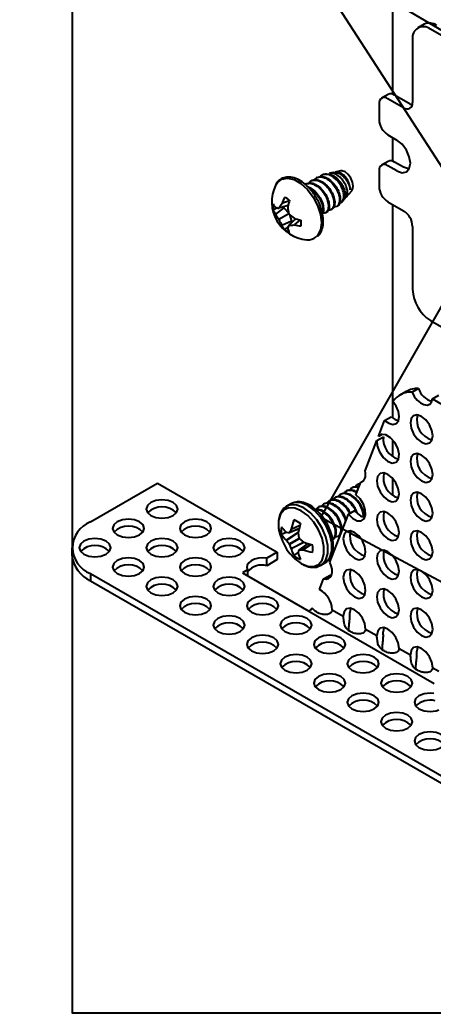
# Model space of a CAD drawing. Extents: x -0.21 to 7.62, y -6.14 to 0.
# Drawn here: x -0.209 to 1.426, y -6.138 to -2.205 of the extents above; entities that cross this region are included whole.
import ezdxf
from ezdxf import colors
from ezdxf.entities.mleader import LeaderData, LeaderLine
from ezdxf.math import Vec2, Vec3

# ---------------------------------------------------------------- set-up
doc = ezdxf.new("R2010")
doc.units = 0
doc.header["$LTSCALE"] = 0.5
doc.header["$MEASUREMENT"] = 0
for name, color, linetype in [('Brackets', 181, 'CONTINUOUS'), ('End Cap', 92, 'CONTINUOUS'), ('FAB DWG', 221, 'CONTINUOUS'), ('Hardware', 242, 'CONTINUOUS')]:
    doc.layers.add(name, color=color, linetype=linetype)
doc.layers.add('Text-Unprinted', color=131, linetype='CONTINUOUS', plot=False)
doc.styles.add('LSAD_Standard', font='arial.ttf')

msp = doc.modelspace()

# ---------------------------------------------------------------- linework, layer by layer
at = {"layer": 'Brackets', "transparency": 16777216}
for p, q in [((1.3194, -3.6767), (1.294, -3.6914)), ((1.3679, -3.6651), (1.3425, -3.6797)), ((1.4234, -3.7063), (1.4488, -3.6917)), ((1.4234, -3.7063), (1.4686, -3.7324)), ((1.2095, -3.8549), (1.2339, -3.7914)), ((1.2339, -3.7914), (1.2593, -3.7767)), ((1.224, -3.8465), (1.2095, -3.8549)), ((1.1571, -3.9908), (1.2034, -3.8707)), ((1.2034, -3.8707), (1.2288, -3.856)), ((0.0704, -4.1935), (0.3356, -4.0404)), ((0.3356, -4.0404), (0.8085, -4.3134)), ((1.1205, -4.0859), (1.1395, -4.0364)), ((1.1395, -4.0364), (1.151, -4.0298)), ((1.0176, -4.353), (1.0909, -4.1625)), ((1.0909, -4.1625), (1.1163, -4.1479)), ((-0.0028, -4.2955), (-0.0028, -4.3248)), ((0.8085, -4.3134), (0.7683, -4.3374)), ((0.8085, -4.3134), (0.8085, -4.3427)), ((0.7683, -4.3667), (0.7683, -4.3374)), ((0.8085, -4.3427), (0.7683, -4.3667)), ((0.0704, -4.3976), (2.9607, -6.0661)), ((0.0704, -4.3976), (0.0704, -4.4269)), ((0.6916, -4.3832), (0.6717, -4.3952)), ((0.6717, -4.3952), (0.9344, -4.5468)), ((0.6916, -4.3832), (0.6916, -4.4067)), ((0.9924, -4.4183), (1.0178, -4.4036)), ((1.0178, -4.4036), (1.0232, -4.4048)), ((0.0704, -4.4269), (2.9607, -6.0954)), ((0.9757, -4.4616), (0.9924, -4.4183)), ((0.9344, -4.5468), (1.4297, -4.8328)), ((1.0261, -4.541), (1.0703, -4.5665)), ((1.0987, -4.5355), (1.0957, -4.5519)), ((1.1587, -4.6175), (1.2029, -4.6431)), ((1.2313, -4.6121), (1.2283, -4.6284)), ((1.2913, -4.6941), (1.3355, -4.7196)), ((1.3638, -4.6886), (1.3609, -4.7049)), ((1.4239, -4.7706), (1.4479, -4.7845))]:
    msp.add_line(p, q, dxfattribs=at)
at = {"layer": 'Brackets', "transparency": 16777216, "flags": 128}
for points in [[(1.3425, -3.6797), (1.3513, -3.6964), (1.3627, -3.711), (1.3757, -3.7222), (1.389, -3.7289), (1.4015, -3.7307), (1.412, -3.7272), (1.4195, -3.7188), (1.4234, -3.7063)], [(1.2339, -3.7914), (1.2502, -3.8029), (1.266, -3.8073), (1.2793, -3.8038), (1.2881, -3.793), (1.2913, -3.7763), (1.2885, -3.7561), (1.2799, -3.735), (1.2669, -3.7161)], [(1.3797, -3.7758), (1.3628, -3.7699), (1.3485, -3.7727), (1.3389, -3.7837), (1.3355, -3.8013), (1.3389, -3.8227), (1.3485, -3.8448), (1.3628, -3.8642), (1.3797, -3.8778), (1.3966, -3.8837), (1.411, -3.8809), (1.4205, -3.8699), (1.4239, -3.8523), (1.4205, -3.8308), (1.411, -3.8087), (1.3966, -3.7894), (1.3797, -3.7758)], [(1.2593, -3.7767), (1.2756, -3.7883), (1.2884, -3.7924)], [(1.2034, -3.8707), (1.2046, -3.8926), (1.2131, -3.9163), (1.2276, -3.9379), (1.2454, -3.9534), (1.2636, -3.9602), (1.2789, -3.9572), (1.2886, -3.9448), (1.2912, -3.9252), (1.2861, -3.9018), (1.2742, -3.8787), (1.2576, -3.8599), (1.2392, -3.8486), (1.2222, -3.8468), (1.2095, -3.8549)], [(1.3797, -3.9289), (1.3628, -3.923), (1.3485, -3.9258), (1.3389, -3.9368), (1.3355, -3.9544), (1.3389, -3.9758), (1.3485, -3.9979), (1.3628, -4.0173), (1.3797, -4.0309), (1.3966, -4.0368), (1.411, -4.034), (1.4205, -4.023), (1.4239, -4.0054), (1.4205, -3.9839), (1.411, -3.9618), (1.3966, -3.9425), (1.3797, -3.9289)], [(1.1395, -4.0364), (1.1449, -4.0345), (1.1495, -4.0313), (1.1532, -4.0269), (1.1561, -4.0213), (1.1579, -4.0148), (1.1587, -4.0074), (1.1584, -3.9993), (1.1571, -3.9908)], [(1.2471, -4.0054), (1.2302, -3.9995), (1.2159, -4.0023), (1.2063, -4.0133), (1.2029, -4.0309), (1.2063, -4.0524), (1.2159, -4.0745), (1.2302, -4.0938), (1.2471, -4.1075), (1.264, -4.1134), (1.2784, -4.1106), (1.2879, -4.0996), (1.2913, -4.082), (1.2879, -4.0605), (1.2784, -4.0384), (1.264, -4.0191), (1.2471, -4.0054)], [(1.0909, -4.1625), (1.1072, -4.1791), (1.1246, -4.1885), (1.1405, -4.1893), (1.1523, -4.1814), (1.1582, -4.1659), (1.1574, -4.1453), (1.1499, -4.1229), (1.1369, -4.1019), (1.1205, -4.0859)], [(1.3797, -4.082), (1.3628, -4.0761), (1.3485, -4.0789), (1.3389, -4.0899), (1.3355, -4.1075), (1.3389, -4.1289), (1.3485, -4.151), (1.3628, -4.1704), (1.3797, -4.184), (1.3966, -4.1899), (1.411, -4.1871), (1.4205, -4.1761), (1.4239, -4.1585), (1.4205, -4.137), (1.411, -4.1149), (1.3966, -4.0956), (1.3797, -4.082)], [(0.3975, -4.1169), (0.3772, -4.1091), (0.3533, -4.1064), (0.3293, -4.1091), (0.3091, -4.1169), (0.2955, -4.1286), (0.2908, -4.1424), (0.2955, -4.1563), (0.3091, -4.168), (0.3293, -4.1758), (0.3533, -4.1785), (0.3772, -4.1758), (0.3975, -4.168), (0.411, -4.1563), (0.4158, -4.1424), (0.411, -4.1286), (0.3975, -4.1169)], [(1.2471, -4.1585), (1.2302, -4.1526), (1.2159, -4.1554), (1.2063, -4.1665), (1.2029, -4.184), (1.2063, -4.2055), (1.2159, -4.2276), (1.2302, -4.2469), (1.2471, -4.2606), (1.264, -4.2665), (1.2784, -4.2637), (1.2879, -4.2527), (1.2913, -4.2351), (1.2879, -4.2136), (1.2784, -4.1915), (1.264, -4.1722), (1.2471, -4.1585)], [(0.2649, -4.1935), (0.2446, -4.1856), (0.2207, -4.1829), (0.1968, -4.1856), (0.1765, -4.1935), (0.1629, -4.2052), (0.1582, -4.219), (0.1629, -4.2328), (0.1765, -4.2445), (0.1968, -4.2523), (0.2207, -4.2551), (0.2446, -4.2523), (0.2649, -4.2445), (0.2784, -4.2328), (0.2832, -4.219), (0.2784, -4.2052), (0.2649, -4.1935)], [(0.53, -4.1935), (0.5098, -4.1856), (0.4858, -4.1829), (0.4619, -4.1856), (0.4417, -4.1935), (0.4281, -4.2052), (0.4233, -4.219), (0.4281, -4.2328), (0.4417, -4.2445), (0.4619, -4.2523), (0.4858, -4.2551), (0.5098, -4.2523), (0.53, -4.2445), (0.5436, -4.2328), (0.5483, -4.219), (0.5436, -4.2052), (0.53, -4.1935)], [(1.1145, -4.2351), (1.0976, -4.2292), (1.0833, -4.232), (1.0737, -4.243), (1.0703, -4.2606), (1.0737, -4.2821), (1.0833, -4.3042), (1.0976, -4.3235), (1.1145, -4.3371), (1.1314, -4.343), (1.1458, -4.3402), (1.1554, -4.3292), (1.1587, -4.3116), (1.1554, -4.2902), (1.1458, -4.2681), (1.1314, -4.2487), (1.1145, -4.2351)], [(1.3797, -4.2351), (1.3628, -4.2292), (1.3485, -4.232), (1.3389, -4.243), (1.3355, -4.2606), (1.3389, -4.282), (1.3485, -4.3041), (1.3628, -4.3235), (1.3797, -4.3371), (1.3966, -4.343), (1.411, -4.3402), (1.4205, -4.3292), (1.4239, -4.3116), (1.4205, -4.2901), (1.411, -4.268), (1.3966, -4.2487), (1.3797, -4.2351)], [(0.1323, -4.27), (0.112, -4.2622), (0.0881, -4.2594), (0.0642, -4.2622), (0.0439, -4.27), (0.0304, -4.2817), (0.0256, -4.2955), (0.0304, -4.3093), (0.0439, -4.321), (0.0642, -4.3289), (0.0881, -4.3316), (0.112, -4.3289), (0.1323, -4.321), (0.1458, -4.3093), (0.1506, -4.2955), (0.1458, -4.2817), (0.1323, -4.27)], [(0.3975, -4.27), (0.3772, -4.2622), (0.3533, -4.2594), (0.3293, -4.2622), (0.3091, -4.27), (0.2955, -4.2817), (0.2908, -4.2955), (0.2955, -4.3093), (0.3091, -4.321), (0.3293, -4.3289), (0.3533, -4.3316), (0.3772, -4.3289), (0.3975, -4.321), (0.411, -4.3093), (0.4158, -4.2955), (0.411, -4.2817), (0.3975, -4.27)], [(0.6626, -4.27), (0.6423, -4.2622), (0.6184, -4.2594), (0.5945, -4.2622), (0.5742, -4.27), (0.5607, -4.2817), (0.5559, -4.2955), (0.5607, -4.3093), (0.5742, -4.321), (0.5945, -4.3289), (0.6184, -4.3316), (0.6423, -4.3289), (0.6626, -4.321), (0.6762, -4.3093), (0.6809, -4.2955), (0.6762, -4.2817), (0.6626, -4.27)], [(1.2471, -4.3116), (1.2302, -4.3057), (1.2159, -4.3085), (1.2063, -4.3196), (1.2029, -4.3371), (1.2063, -4.3586), (1.2159, -4.3807), (1.2302, -4.4), (1.2471, -4.4137), (1.264, -4.4196), (1.2784, -4.4168), (1.2879, -4.4058), (1.2913, -4.3882), (1.2879, -4.3667), (1.2784, -4.3446), (1.264, -4.3253), (1.2471, -4.3116)], [(0.2649, -4.3465), (0.2446, -4.3387), (0.2207, -4.336), (0.1968, -4.3387), (0.1765, -4.3465), (0.1629, -4.3583), (0.1582, -4.3721), (0.1629, -4.3859), (0.1765, -4.3976), (0.1968, -4.4054), (0.2207, -4.4081), (0.2446, -4.4054), (0.2649, -4.3976), (0.2784, -4.3859), (0.2832, -4.3721), (0.2784, -4.3583), (0.2649, -4.3465)], [(0.53, -4.3465), (0.5098, -4.3387), (0.4858, -4.336), (0.4619, -4.3387), (0.4417, -4.3465), (0.4281, -4.3583), (0.4233, -4.3721), (0.4281, -4.3859), (0.4417, -4.3976), (0.4619, -4.4054), (0.4858, -4.4081), (0.5098, -4.4054), (0.53, -4.3976), (0.5436, -4.3859), (0.5483, -4.3721), (0.5436, -4.3583), (0.53, -4.3465)], [(0.7683, -4.3374), (0.7516, -4.336), (0.7349, -4.3372), (0.7193, -4.341), (0.7061, -4.347), (0.6961, -4.3549), (0.6901, -4.364), (0.6886, -4.3737), (0.6916, -4.3832)], [(0.9924, -4.4183), (1.0025, -4.4197), (1.0114, -4.4177), (1.0186, -4.4124), (1.0235, -4.4041), (1.0259, -4.3933), (1.0257, -4.3807), (1.0229, -4.367), (1.0176, -4.353)], [(1.1145, -4.3882), (1.0976, -4.3823), (1.0833, -4.3851), (1.0737, -4.3961), (1.0703, -4.4137), (1.0737, -4.4352), (1.0833, -4.4573), (1.0976, -4.4766), (1.1145, -4.4902), (1.1314, -4.4961), (1.1458, -4.4933), (1.1554, -4.4823), (1.1587, -4.4647), (1.1554, -4.4433), (1.1458, -4.4212), (1.1314, -4.4018), (1.1145, -4.3882)], [(1.3797, -4.3882), (1.3628, -4.3823), (1.3485, -4.3851), (1.3389, -4.3961), (1.3355, -4.4137), (1.3389, -4.4352), (1.3485, -4.4572), (1.3628, -4.4766), (1.3797, -4.4902), (1.3966, -4.4961), (1.411, -4.4933), (1.4205, -4.4823), (1.4239, -4.4647), (1.4205, -4.4432), (1.411, -4.4211), (1.3966, -4.4018), (1.3797, -4.3882)], [(0.3975, -4.4231), (0.3772, -4.4153), (0.3533, -4.4125), (0.3293, -4.4153), (0.3091, -4.4231), (0.2955, -4.4348), (0.2908, -4.4486), (0.2955, -4.4624), (0.3091, -4.4741), (0.3293, -4.4819), (0.3533, -4.4847), (0.3772, -4.4819), (0.3975, -4.4741), (0.411, -4.4624), (0.4158, -4.4486), (0.411, -4.4348), (0.3975, -4.4231)], [(0.6626, -4.4231), (0.6423, -4.4153), (0.6184, -4.4125), (0.5945, -4.4153), (0.5742, -4.4231), (0.5607, -4.4348), (0.5559, -4.4486), (0.5607, -4.4624), (0.5742, -4.4741), (0.5945, -4.4819), (0.6184, -4.4847), (0.6423, -4.4819), (0.6626, -4.4741), (0.6762, -4.4624), (0.6809, -4.4486), (0.6762, -4.4348), (0.6626, -4.4231)], [(1.2471, -4.4647), (1.2302, -4.4588), (1.2159, -4.4616), (1.2063, -4.4727), (1.2029, -4.4902), (1.2063, -4.5117), (1.2159, -4.5338), (1.2302, -4.5531), (1.2471, -4.5668), (1.264, -4.5727), (1.2784, -4.5699), (1.2879, -4.5589), (1.2913, -4.5413), (1.2879, -4.5198), (1.2784, -4.4977), (1.264, -4.4784), (1.2471, -4.4647)], [(0.53, -4.4996), (0.5098, -4.4918), (0.4858, -4.4891), (0.4619, -4.4918), (0.4417, -4.4996), (0.4281, -4.5113), (0.4233, -4.5251), (0.4281, -4.5389), (0.4417, -4.5506), (0.4619, -4.5585), (0.4858, -4.5612), (0.5098, -4.5585), (0.53, -4.5506), (0.5436, -4.5389), (0.5483, -4.5251), (0.5436, -4.5113), (0.53, -4.4996)], [(0.7952, -4.4996), (0.7749, -4.4918), (0.751, -4.4891), (0.7271, -4.4918), (0.7068, -4.4996), (0.6933, -4.5113), (0.6885, -4.5251), (0.6933, -4.5389), (0.7068, -4.5506), (0.7271, -4.5585), (0.751, -4.5612), (0.7749, -4.5585), (0.7952, -4.5506), (0.8088, -4.5389), (0.8135, -4.5251), (0.8088, -4.5113), (0.7952, -4.4996)], [(1.1587, -4.6175), (1.1553, -4.5961), (1.1457, -4.5741), (1.1314, -4.5549), (1.1145, -4.5413), (1.0977, -4.5354), (1.0834, -4.5381), (1.0738, -4.5491), (1.0703, -4.5665)], [(1.3797, -4.5413), (1.3628, -4.5354), (1.3485, -4.5382), (1.3389, -4.5492), (1.3355, -4.5668), (1.3389, -4.5883), (1.3485, -4.6103), (1.3628, -4.6297), (1.3797, -4.6433), (1.3966, -4.6492), (1.411, -4.6464), (1.4205, -4.6354), (1.4239, -4.6178), (1.4205, -4.5963), (1.411, -4.5742), (1.3966, -4.5549), (1.3797, -4.5413)], [(0.6626, -4.5762), (0.6423, -4.5683), (0.6184, -4.5656), (0.5945, -4.5683), (0.5742, -4.5762), (0.5607, -4.5879), (0.5559, -4.6017), (0.5607, -4.6155), (0.5742, -4.6272), (0.5945, -4.635), (0.6184, -4.6378), (0.6423, -4.635), (0.6626, -4.6272), (0.6762, -4.6155), (0.6809, -4.6017), (0.6762, -4.5879), (0.6626, -4.5762)], [(0.9278, -4.5762), (0.9075, -4.5683), (0.8836, -4.5656), (0.8597, -4.5683), (0.8394, -4.5762), (0.8259, -4.5879), (0.8211, -4.6017), (0.8259, -4.6155), (0.8394, -4.6272), (0.8597, -4.635), (0.8836, -4.6378), (0.9075, -4.635), (0.9278, -4.6272), (0.9413, -4.6155), (0.9461, -4.6017), (0.9413, -4.5879), (0.9278, -4.5762)], [(1.2913, -4.6941), (1.2879, -4.6727), (1.2783, -4.6507), (1.264, -4.6314), (1.2471, -4.6178), (1.2303, -4.6119), (1.216, -4.6147), (1.2064, -4.6256), (1.2029, -4.6431)], [(0.7952, -4.6527), (0.7749, -4.6449), (0.751, -4.6421), (0.7271, -4.6449), (0.7068, -4.6527), (0.6933, -4.6644), (0.6885, -4.6782), (0.6933, -4.692), (0.7068, -4.7037), (0.7271, -4.7115), (0.751, -4.7143), (0.7749, -4.7115), (0.7952, -4.7037), (0.8088, -4.692), (0.8135, -4.6782), (0.8088, -4.6644), (0.7952, -4.6527)], [(1.0604, -4.6527), (1.0401, -4.6449), (1.0162, -4.6421), (0.9923, -4.6449), (0.972, -4.6527), (0.9584, -4.6644), (0.9537, -4.6782), (0.9584, -4.692), (0.972, -4.7037), (0.9923, -4.7115), (1.0162, -4.7143), (1.0401, -4.7115), (1.0604, -4.7037), (1.0739, -4.692), (1.0787, -4.6782), (1.0739, -4.6644), (1.0604, -4.6527)], [(0.9278, -4.7292), (0.9075, -4.7214), (0.8836, -4.7187), (0.8597, -4.7214), (0.8394, -4.7292), (0.8259, -4.7409), (0.8211, -4.7548), (0.8259, -4.7686), (0.8394, -4.7803), (0.8597, -4.7881), (0.8836, -4.7908), (0.9075, -4.7881), (0.9278, -4.7803), (0.9413, -4.7686), (0.9461, -4.7548), (0.9413, -4.7409), (0.9278, -4.7292)], [(1.193, -4.7292), (1.1727, -4.7214), (1.1488, -4.7187), (1.1248, -4.7214), (1.1046, -4.7292), (1.091, -4.7409), (1.0863, -4.7548), (1.091, -4.7686), (1.1046, -4.7803), (1.1248, -4.7881), (1.1488, -4.7908), (1.1727, -4.7881), (1.193, -4.7803), (1.2065, -4.7686), (1.2113, -4.7548), (1.2065, -4.7409), (1.193, -4.7292)], [(1.4239, -4.7706), (1.4205, -4.7492), (1.4109, -4.7272), (1.3966, -4.7079), (1.3797, -4.6944), (1.3628, -4.6885), (1.3485, -4.6912), (1.3389, -4.7021), (1.3355, -4.7196)], [(1.0604, -4.8058), (1.0401, -4.798), (1.0162, -4.7952), (0.9923, -4.798), (0.972, -4.8058), (0.9584, -4.8175), (0.9537, -4.8313), (0.9584, -4.8451), (0.972, -4.8568), (0.9923, -4.8646), (1.0162, -4.8674), (1.0401, -4.8646), (1.0604, -4.8568), (1.0739, -4.8451), (1.0787, -4.8313), (1.0739, -4.8175), (1.0604, -4.8058)], [(1.3255, -4.8058), (1.3053, -4.798), (1.2813, -4.7952), (1.2574, -4.798), (1.2371, -4.8058), (1.2236, -4.8175), (1.2188, -4.8313), (1.2236, -4.8451), (1.2371, -4.8568), (1.2574, -4.8646), (1.2813, -4.8674), (1.3053, -4.8646), (1.3255, -4.8568), (1.3391, -4.8451), (1.3438, -4.8313), (1.3391, -4.8175), (1.3255, -4.8058)], [(1.193, -4.8823), (1.1727, -4.8745), (1.1488, -4.8717), (1.1248, -4.8745), (1.1046, -4.8823), (1.091, -4.894), (1.0863, -4.9078), (1.091, -4.9216), (1.1046, -4.9333), (1.1248, -4.9412), (1.1488, -4.9439), (1.1727, -4.9412), (1.193, -4.9333), (1.2065, -4.9216), (1.2113, -4.9078), (1.2065, -4.894), (1.193, -4.8823)], [(1.4279, -4.8733), (1.4139, -4.8717), (1.39, -4.8745), (1.3697, -4.8823), (1.3562, -4.894), (1.3514, -4.9078), (1.3562, -4.9216), (1.3697, -4.9333), (1.39, -4.9412), (1.4139, -4.9439), (1.4378, -4.9412), (1.4485, -4.937)], [(1.3255, -4.9589), (1.3053, -4.951), (1.2813, -4.9483), (1.2574, -4.951), (1.2371, -4.9589), (1.2236, -4.9706), (1.2188, -4.9844), (1.2236, -4.9982), (1.2371, -5.0099), (1.2574, -5.0177), (1.2813, -5.0204), (1.3053, -5.0177), (1.3255, -5.0099), (1.3391, -4.9982), (1.3438, -4.9844), (1.3391, -4.9706), (1.3255, -4.9589)], [(1.4581, -5.0354), (1.4378, -5.0276), (1.4139, -5.0248), (1.39, -5.0276), (1.3697, -5.0354), (1.3562, -5.0471), (1.3514, -5.0609), (1.3562, -5.0747), (1.3697, -5.0864), (1.39, -5.0942), (1.4139, -5.097), (1.4378, -5.0942), (1.4581, -5.0864), (1.4717, -5.0747), (1.4764, -5.0609), (1.4717, -5.0471), (1.4581, -5.0354)]]:
    msp.add_lwpolyline(points, dxfattribs=at)
at = {"layer": 'Brackets', "transparency": 16777216}
for centre, radius, start, end in [((1.3382, -3.7675), 0.0879, 87.1976, 144.1777), ((1.3643, -3.7568), 0.0918, 87.7947, 119.3116), ((1.4408, -3.6419), 0.0765, 197.5856, 254.9744), ((1.4429, -3.7903), 0.0816, 165.6081, 254.3865), ((1.3135, -3.8642), 0.0851, 174.4736, 252.8389), ((1.4429, -3.9434), 0.0816, 165.6081, 254.3865), ((1.3103, -4.02), 0.0816, 165.6081, 254.3865), ((1.4429, -4.0965), 0.0816, 165.6081, 254.3865), ((0.3533, -4.2155), 0.0817, 45.6215, 134.3785), ((1.1686, -4.1145), 0.062, 212.5999, 258.115), ((1.3103, -4.1731), 0.0816, 165.6081, 254.3865), ((0.1092, -4.2955), 0.1092, 110.7834, 249.2166), ((0.2207, -4.292), 0.0817, 45.6215, 134.3785), ((0.4858, -4.292), 0.0817, 45.6215, 134.3785), ((1.1778, -4.2496), 0.0816, 165.6081, 254.3865), ((1.4429, -4.2496), 0.0816, 165.6081, 254.3865), ((0.0881, -4.3685), 0.0817, 45.6215, 134.3785), ((0.3533, -4.3685), 0.0817, 45.6215, 134.3785), ((0.6184, -4.3685), 0.0817, 45.6215, 134.3785), ((0.1223, -4.3124), 0.1257, 185.6948, 245.6253), ((1.3103, -4.3262), 0.0816, 165.6081, 254.3865), ((0.2207, -4.4451), 0.0817, 45.6215, 134.3785), ((0.4858, -4.4451), 0.0817, 45.6215, 134.3785), ((0.7486, -4.4394), 0.0753, 74.8478, 139.1955), ((1.1778, -4.4027), 0.0816, 165.6081, 254.3865), ((1.4429, -4.4027), 0.0816, 165.6081, 254.3865), ((0.3533, -4.5216), 0.0817, 45.6215, 134.3785), ((0.6184, -4.5216), 0.0817, 45.6215, 134.3785), ((0.9327, -4.5447), 0.0935, 2.2574, 62.6347), ((1.3103, -4.4793), 0.0816, 165.6081, 254.3865), ((0.4858, -4.5982), 0.0817, 45.6215, 134.3785), ((0.751, -4.5982), 0.0817, 45.6215, 134.3785), ((0.9097, -4.5061), 0.0477, 301.2288, 323.3791), ((1.4429, -4.5558), 0.0816, 165.6081, 254.3865), ((0.6184, -4.6747), 0.0817, 45.6215, 134.3785), ((0.8836, -4.6747), 0.0817, 45.6215, 134.3785), ((0.751, -4.7512), 0.0817, 45.6215, 134.3785), ((1.0162, -4.7512), 0.0817, 45.6215, 134.3785), ((0.8836, -4.8278), 0.0817, 45.6215, 134.3785), ((1.1488, -4.8278), 0.0817, 45.6215, 134.3785), ((1.0162, -4.9043), 0.0817, 45.6215, 134.3785), ((1.2813, -4.9043), 0.0817, 45.6215, 134.3785), ((1.1488, -4.9808), 0.0817, 45.6215, 134.3785), ((1.4139, -4.9808), 0.0817, 76.395, 134.3785), ((1.2813, -5.0574), 0.0817, 45.6215, 134.3785), ((1.4139, -5.1339), 0.0817, 45.6215, 134.3785)]:
    msp.add_arc(centre, radius, start, end, dxfattribs=at)
for points, knots in [([(1.0261, -4.541), (1.0259, -4.5428), (1.0255, -4.5463), (1.0229, -4.5511), (1.019, -4.5551), (1.0121, -4.5591), (1.0006, -4.5612), (0.9829, -4.5592), (0.9629, -4.5512), (0.9529, -4.5401), (0.9479, -4.5345)], [0, 0, 0, 0, 0.0580703, 0.113787, 0.1691805, 0.2263164, 0.3526302, 0.5046464, 0.7520764, 1, 1, 1, 1]), ([(1.0928, -4.6231), (1.0926, -4.6208), (1.092, -4.6145), (1.0932, -4.6025), (1.095, -4.5869), (1.0967, -4.5692), (1.096, -4.5579), (1.0957, -4.5519)], [0, 0, 0, 0, 0.1066226, 0.2907357, 0.4985067, 0.7340068, 1, 1, 1, 1]), ([(1.1587, -4.6175), (1.1582, -4.6202), (1.1573, -4.6254), (1.1512, -4.6319), (1.1428, -4.6359), (1.1305, -4.6376), (1.1149, -4.6355), (1.0982, -4.6281), (1.0842, -4.618), (1.0766, -4.6062), (1.0738, -4.5951), (1.0726, -4.586), (1.0718, -4.576), (1.0709, -4.5698), (1.0703, -4.5665)], [0, 0, 0, 0, 0.060389, 0.119474, 0.182038, 0.252164, 0.372296, 0.501655, 0.644393, 0.76487, 0.821342, 0.877965, 0.936884, 1, 1, 1, 1]), ([(1.2254, -4.6996), (1.2252, -4.6973), (1.2246, -4.6911), (1.2258, -4.679), (1.2275, -4.6635), (1.2292, -4.6457), (1.2286, -4.6344), (1.2283, -4.6284)], [0, 0, 0, 0, 0.106623, 0.290736, 0.498507, 0.734007, 1, 1, 1, 1]), ([(1.2913, -4.6941), (1.2908, -4.6967), (1.2899, -4.702), (1.2838, -4.7084), (1.2754, -4.7124), (1.2631, -4.7142), (1.2474, -4.7121), (1.2308, -4.7047), (1.2168, -4.6946), (1.2092, -4.6827), (1.2064, -4.6716), (1.2052, -4.6625), (1.2044, -4.6526), (1.2034, -4.6463), (1.2029, -4.6431)], [0, 0, 0, 0, 0.060389, 0.119474, 0.182038, 0.252164, 0.372296, 0.501655, 0.644393, 0.76487, 0.821342, 0.877965, 0.936884, 1, 1, 1, 1]), ([(1.4239, -4.7706), (1.4234, -4.7733), (1.4224, -4.7785), (1.4164, -4.7849), (1.408, -4.7889), (1.3957, -4.7907), (1.38, -4.7886), (1.3634, -4.7812), (1.3493, -4.7711), (1.3418, -4.7593), (1.339, -4.7482), (1.3378, -4.7391), (1.337, -4.7291), (1.336, -4.7228), (1.3355, -4.7196)], [0, 0, 0, 0, 0.060389, 0.119474, 0.182038, 0.252164, 0.372296, 0.501655, 0.644393, 0.76487, 0.821342, 0.877965, 0.936884, 1, 1, 1, 1]), ([(1.358, -4.7761), (1.3577, -4.7739), (1.3571, -4.7676), (1.3584, -4.7556), (1.3601, -4.74), (1.3618, -4.7222), (1.3612, -4.7109), (1.3609, -4.7049)], [0, 0, 0, 0, 0.106623, 0.290736, 0.498507, 0.734007, 1, 1, 1, 1])]:
    msp.add_open_spline(points, degree=3, knots=knots, dxfattribs=at)
at = {"layer": 'End Cap', "transparency": 16777216}
for p, q in [((1.2656, -1.7798), (1.2656, -2.4997)), ((1.2656, -2.6716), (1.2656, -2.7648)), ((1.2656, -2.9368), (1.2656, -3.7812)), ((1.2656, -3.8689), (1.2656, -3.9345)), ((1.2656, -4.0212), (1.2656, -4.0883))]:
    msp.add_line(p, q, dxfattribs=at)
at = {"layer": 'Hardware', "transparency": 16777216}
for p, q in [((1.3904, -2.2226), (1.3651, -2.2373)), ((2.2724, -2.7372), (1.4151, -2.2422)), ((1.3443, -2.283), (1.3443, -2.5331)), ((1.2475, -2.5007), (1.2221, -2.5153)), ((1.3344, -2.5389), (1.2725, -2.5032)), ((1.2118, -2.5382), (1.2118, -2.5997)), ((1.309, -2.5535), (1.2471, -2.5178)), ((1.2471, -2.6609), (1.2827, -2.6814)), ((1.2475, -2.7658), (1.2221, -2.7805)), ((1.2827, -2.8035), (1.2471, -2.783)), ((1.308, -2.7888), (1.2725, -2.7683)), ((0.9668, -2.8294), (0.964, -2.831)), ((0.9998, -2.8161), (0.9939, -2.8174)), ((1.0297, -2.8099), (1.0159, -2.8128)), ((1.0589, -2.8037), (1.0379, -2.8081)), ((1.2118, -2.8034), (1.2118, -2.8648)), ((0.9226, -2.855), (0.9198, -2.8566)), ((0.9447, -2.8422), (0.9419, -2.8438)), ((1.0814, -2.9074), (1.1041, -2.882)), ((0.8521, -2.9402), (0.816, -2.9511)), ((0.8569, -2.9223), (0.8278, -2.9331)), ((0.8295, -2.947), (0.8349, -2.9502)), ((1.0664, -2.9242), (1.0728, -2.917)), ((1.2471, -2.9261), (1.309, -2.9618)), ((0.812, -2.9502), (0.7926, -2.9573)), ((0.8349, -2.9502), (0.802, -2.9744)), ((0.855, -2.9736), (0.816, -2.9962)), ((0.8349, -2.9502), (0.8544, -2.9708)), ((0.8572, -2.9756), (0.8653, -3.0028)), ((0.9999, -2.9697), (1.0026, -2.9681)), ((1.022, -2.9569), (1.0247, -2.9553)), ((0.8653, -3.0028), (0.8278, -3.0192)), ((0.8825, -2.9929), (0.855, -3.0187)), ((0.8653, -3.0028), (0.8653, -3.0091)), ((0.9004, -2.9976), (0.8766, -3.0174)), ((1.3443, -3.023), (1.3443, -3.2731)), ((1.4151, -3.3956), (2.2724, -3.8905)), ((0.8626, -4.1221), (0.8466, -4.1313)), ((0.8986, -4.2073), (0.8641, -4.2233)), ((0.8646, -4.2221), (0.8989, -4.2061)), ((0.8449, -4.2352), (0.8263, -4.2431)), ((0.8447, -4.2336), (0.8456, -4.2341)), ((0.8447, -4.2653), (0.8928, -4.2337)), ((0.8925, -4.2355), (0.8456, -4.2664)), ((0.8566, -4.2359), (0.8958, -4.219)), ((0.8574, -4.2351), (0.8959, -4.2185)), ((0.8641, -4.2233), (0.8646, -4.2221)), ((0.8876, -4.2225), (0.8942, -4.2263)), ((0.8921, -4.238), (0.8921, -4.2395)), ((0.8456, -4.2664), (0.8447, -4.2653)), ((0.8559, -4.2801), (0.8956, -4.2571)), ((0.8971, -4.2598), (0.8574, -4.2827)), ((0.8641, -4.2985), (0.9143, -4.2733)), ((0.916, -4.2739), (0.8646, -4.2998)), ((0.9303, -4.2787), (0.8961, -4.3041)), ((0.9307, -4.2789), (0.8971, -4.3038)), ((0.9107, -4.2716), (0.912, -4.2724)), ((0.9107, -4.3039), (0.9418, -4.2821)), ((0.943, -4.2824), (0.912, -4.3042)), ((0.9231, -4.2764), (0.9231, -4.284)), ((0.8646, -4.2998), (0.8641, -4.2985)), ((0.8908, -4.3146), (0.8746, -4.3268)), ((0.8921, -4.3147), (0.8921, -4.3156)), ((0.912, -4.3042), (0.9107, -4.3039)), ((0.9816, -4.3651), (0.9976, -4.3559))]:
    msp.add_line(p, q, dxfattribs=at)
at = {"layer": 'Hardware', "transparency": 16777216, "flags": 128}
for points in [[(1.3344, -2.5389), (1.3413, -2.5421), (1.3432, -2.5427)], [(1.2827, -2.8035), (1.3029, -2.8105), (1.32, -2.8072), (1.3315, -2.794), (1.3355, -2.773), (1.3315, -2.7473), (1.32, -2.7209), (1.3029, -2.6977), (1.2827, -2.6814)], [(1.3305, -2.796), (1.3283, -2.7959), (1.308, -2.7888)], [(1.1098, -2.8641), (1.1073, -2.8483), (1.1003, -2.8321), (1.0897, -2.8178), (1.0773, -2.8078), (1.0648, -2.8034), (1.0589, -2.8037)], [(0.8021, -2.8608), (0.8095, -2.849), (0.8271, -2.8357), (0.8498, -2.832), (0.8756, -2.8381), (0.9025, -2.8537), (0.9283, -2.8773), (0.951, -2.9072), (0.9686, -2.9409), (0.9798, -2.9756), (0.9836, -3.0086), (0.9798, -3.0371), (0.9686, -3.0589), (0.9636, -3.0642)], [(1.1041, -2.882), (1.1073, -2.8771), (1.1098, -2.8641)], [(0.9805, -4.3658), (0.9863, -4.362), (1.001, -4.3441), (1.0086, -4.3184), (1.0086, -4.2871), (1.001, -4.2525), (0.9863, -4.2177), (0.9657, -4.1853), (0.941, -4.158), (0.9141, -4.138), (0.8872, -4.1269), (0.8625, -4.1257), (0.8461, -4.1316)], [(0.9976, -4.3559), (1.0023, -4.3528), (1.0169, -4.3349), (1.0246, -4.3092), (1.0246, -4.2778), (1.0169, -4.2433), (1.0023, -4.2084), (0.9817, -4.176), (0.957, -4.1487), (0.9301, -4.1287), (0.9032, -4.1177), (0.8785, -4.1164), (0.8626, -4.1221)], [(0.9043, -4.3585), (0.9298, -4.369), (0.9533, -4.3701), (0.9727, -4.3619), (0.9867, -4.3449), (0.9939, -4.3205), (0.9939, -4.2907), (0.9867, -4.258), (0.9727, -4.2249), (0.9533, -4.1942), (0.9298, -4.1683), (0.9043, -4.1493), (0.8788, -4.1388), (0.8553, -4.1376), (0.8359, -4.1459), (0.8219, -4.1629), (0.8147, -4.1872), (0.8147, -4.217), (0.8216, -4.2487)], [(0.8674, -4.3281), (0.8788, -4.3395), (0.9043, -4.3585)]]:
    msp.add_lwpolyline(points, dxfattribs=at)
at = {"layer": 'Hardware', "transparency": 16777216}
for centre, radius, start, end in [((1.3875, -2.276), 0.0437, 50.7967, 189.214), ((1.4111, -2.2684), 0.0503, 54.3824, 114.3071), ((1.2333, -2.5347), 0.0218, 50.7967, 189.214), ((1.2579, -2.5236), 0.0251, 54.3824, 114.3071), ((1.3228, -2.5366), 0.0218, 230.7967, 9.214), ((1.2885, -2.5962), 0.0768, 182.6055, 237.3945), ((1.2333, -2.7999), 0.0218, 50.7967, 189.214), ((1.2579, -2.7888), 0.0251, 54.3824, 114.3071), ((1.0178, -2.8794), 0.0799, 0.7404, 55.3724), ((0.9387, -2.9253), 0.151, 154.7008, 265.2938), ((1.2885, -2.8613), 0.0768, 182.6055, 237.3945), ((1.0108, -2.9929), 0.1925, 153.8836, 161.8938), ((0.811, -2.9778), 0.0746, 51.1806, 68.8248), ((0.8663, -2.9458), 0.0746, 171.1794, 188.8206), ((0.8498, -2.9048), 0.0644, 207.294, 222.063), ((0.8297, -2.8557), 0.0964, 253.2757, 261.8218), ((0.9606, -3.033), 0.1662, 143.0124, 150.4521), ((1.1406, -3.0091), 0.2967, 162.4504, 167.78), ((1.0735, -2.925), 0.2238, 185.4463, 192.5419), ((0.8618, -2.9304), 0.0742, 201.2615, 216.3895), ((0.9257, -2.91), 0.1394, 207.4879, 218.1386), ((1.0063, -2.8087), 0.2238, 227.4587, 234.5541), ((1.2676, -3.0265), 0.0768, 2.6055, 57.3945), ((0.9455, -2.9442), 0.1395, 201.8619, 212.512), ((0.8959, -2.9894), 0.0743, 203.6114, 218.7372), ((0.9445, -3.0545), 0.0964, 158.1864, 166.735), ((0.8563, -2.8525), 0.1662, 269.5543, 276.9926), ((0.9671, -2.7085), 0.2967, 252.2217, 257.5505), ((0.9162, -2.8291), 0.1925, 258.1085, 266.1181), ((0.8294, -3.0097), 0.0746, 351.1794, 8.8206), ((0.8847, -2.9778), 0.0746, 231.1806, 248.8248), ((0.912, -3.0125), 0.0645, 197.9392, 212.7056), ((0.9314, -3.0266), 0.0495, 264.1321, 310.5569), ((1.4979, -3.2661), 0.1537, 182.6055, 237.3945), ((1.1273, -4.274), 0.2678, 160.6536, 168.817), ((0.8467, -4.2635), 0.083, 49.6335, 70.3719), ((1.2199, -4.2914), 0.3321, 164.0757, 170.7452), ((0.908, -4.2282), 0.0831, 169.6325, 190.3675), ((0.9234, -4.1439), 0.1193, 215.5248, 228.7388), ((0.9245, -4.1805), 0.1164, 212.529, 226.7643), ((0.878, -4.0884), 0.1492, 257.4359, 261.4799), ((1.0595, -4.3422), 0.2287, 148.6893, 152.0809), ((1.1658, -4.1943), 0.2774, 189.3761, 193.0942), ((1.0239, -4.1848), 0.2121, 197.5094, 222.4852), ((1.0187, -4.1463), 0.2108, 214.741, 219.4114), ((1.0547, -4.2086), 0.2108, 200.5891, 205.2593), ((1.0867, -4.0572), 0.2774, 226.9064, 230.6244), ((1.0296, -3.9618), 0.3322, 249.257, 255.9259), ((0.8671, -4.2989), 0.0831, 349.6325, 10.3675), ((0.978, -4.2731), 0.1165, 193.2378, 207.4715), ((1.0345, -4.3594), 0.1492, 158.528, 162.5729), ((1.0091, -4.2923), 0.1193, 191.2637, 204.4763), ((0.9054, -4.0752), 0.2288, 267.9256, 271.3165), ((0.9983, -4.0506), 0.2678, 251.1855, 259.3484), ((0.9284, -4.2635), 0.083, 229.6335, 250.3719)]:
    msp.add_arc(centre, radius, start, end, dxfattribs=at)
for points, knots in [([(0.9669, -2.9166), (0.9629, -2.9092), (0.9532, -2.8915), (0.9328, -2.8674), (0.9082, -2.8461), (0.882, -2.8319), (0.8569, -2.8264), (0.8337, -2.8293), (0.8152, -2.8411), (0.8046, -2.8527), (0.8023, -2.8607), (0.8022, -2.8609)], [0, 0, 0, 0, 0.094691, 0.226956, 0.359756, 0.493581, 0.628437, 0.747326, 0.873689, 0.99674, 1, 1, 1, 1]), ([(0.956, -2.8397), (0.9584, -2.8365), (0.9645, -2.8284), (0.9809, -2.8257), (1.0013, -2.8313), (1.0218, -2.8461), (1.0395, -2.8671), (1.0516, -2.8914), (1.0569, -2.915), (1.0544, -2.9338), (1.0458, -2.9456), (1.0366, -2.9458), (1.0324, -2.946)], [0, 0, 0, 0, 0.069685, 0.177153, 0.281858, 0.386563, 0.494032, 0.597227, 0.703759, 0.81029, 0.913486, 1, 1, 1, 1]), ([(0.9668, -2.8295), (0.9724, -2.8275), (0.9834, -2.8235), (1.0041, -2.8299), (1.0246, -2.8444), (1.0423, -2.8655), (1.0544, -2.8898), (1.0598, -2.9135), (1.0569, -2.9316), (1.0516, -2.9418), (1.0469, -2.9425), (1.0468, -2.9425)], [0, 0, 0, 0, 0.125903, 0.24999, 0.374077, 0.50144, 0.623738, 0.74999, 0.876242, 0.998541, 1, 1, 1, 1]), ([(1.0563, -2.9294), (1.0569, -2.9295), (1.0616, -2.9297), (1.0678, -2.9237), (1.0732, -2.9118), (1.0731, -2.8951), (1.068, -2.8759), (1.0581, -2.8563), (1.0443, -2.8387), (1.028, -2.8252), (1.011, -2.8171), (0.9952, -2.8162), (0.9841, -2.8197), (0.9803, -2.8253), (0.9794, -2.8266)], [0, 0, 0, 0, 0.013765, 0.106757, 0.199636, 0.294102, 0.388818, 0.483449, 0.579428, 0.675867, 0.772246, 0.869739, 0.967899, 1, 1, 1, 1]), ([(0.9999, -2.8168), (1.0035, -2.8162), (1.012, -2.8146), (1.0278, -2.8202), (1.0445, -2.8315), (1.0594, -2.8475), (1.0708, -2.866), (1.0775, -2.885), (1.0791, -2.9014), (1.077, -2.9125), (1.0732, -2.9156), (1.0722, -2.9164)], [0, 0, 0, 0, 0.092761, 0.219048, 0.345275, 0.468342, 0.591548, 0.714701, 0.834913, 0.955038, 1, 1, 1, 1]), ([(1.0812, -2.9072), (1.0815, -2.9069), (1.0846, -2.9049), (1.0871, -2.8961), (1.0873, -2.8818), (1.0825, -2.8647), (1.0737, -2.8473), (1.0613, -2.8317), (1.0466, -2.8195), (1.0316, -2.8129), (1.0208, -2.8109), (1.0164, -2.8129), (1.016, -2.8131)], [0, 0, 0, 0, 0.014877, 0.132647, 0.252686, 0.373089, 0.493359, 0.615552, 0.73841, 0.861176, 0.985524, 1, 1, 1, 1]), ([(1.0299, -2.8106), (1.0321, -2.81), (1.0384, -2.8083), (1.051, -2.8119), (1.0655, -2.8205), (1.0789, -2.8335), (1.0893, -2.8488), (1.0961, -2.8648), (1.0972, -2.8739), (1.0977, -2.8784)], [0, 0, 0, 0, 0.0841855, 0.2412183, 0.3982, 0.5514582, 0.7040097, 0.856533, 1, 1, 1, 1]), ([(1.0632, -2.8137), (1.0586, -2.8114), (1.0497, -2.807), (1.0418, -2.8079), (1.0379, -2.8083)], [0, 0, 0, 0, 0.510998, 1, 1, 1, 1]), ([(1.0388, -2.8098), (1.0409, -2.8091), (1.0473, -2.807), (1.0564, -2.8101), (1.0624, -2.8132), (1.0632, -2.8137)], [0, 0, 0, 0, 0.297807, 0.902635, 1, 1, 1, 1]), ([(0.9198, -2.8566), (0.9254, -2.8546), (0.9364, -2.8506), (0.9572, -2.857), (0.9776, -2.8716), (0.9953, -2.8926), (1.0074, -2.9169), (1.0127, -2.9405), (1.0102, -2.9593), (1.0016, -2.9711), (0.9924, -2.9714), (0.9882, -2.9715)], [0, 0, 0, 0, 0.114346, 0.227043, 0.33974, 0.455412, 0.566484, 0.681147, 0.79581, 0.906882, 1, 1, 1, 1]), ([(0.9226, -2.855), (0.9282, -2.853), (0.9392, -2.849), (0.9599, -2.8554), (0.9804, -2.87), (0.9981, -2.891), (1.0102, -2.9153), (1.0156, -2.939), (1.0127, -2.9571), (1.0074, -2.9673), (1.0027, -2.968), (1.0026, -2.968)], [0, 0, 0, 0, 0.125903, 0.24999, 0.374077, 0.50144, 0.623738, 0.74999, 0.876242, 0.998541, 1, 1, 1, 1]), ([(0.9319, -2.8678), (0.9339, -2.8683), (0.9424, -2.8704), (0.9584, -2.8832), (0.976, -2.9036), (0.9882, -2.9282), (0.993, -2.9511), (0.9925, -2.9666), (0.9887, -2.9709), (0.9882, -2.9715)], [0, 0, 0, 0, 0.05347, 0.235075, 0.421475, 0.600462, 0.785236, 0.970009, 1, 1, 1, 1]), ([(0.9339, -2.8525), (0.9363, -2.8493), (0.9424, -2.8412), (0.9588, -2.8384), (0.9792, -2.8441), (0.9997, -2.8588), (1.0174, -2.8798), (1.0295, -2.9042), (1.0348, -2.9277), (1.0323, -2.9465), (1.0237, -2.9584), (1.0145, -2.9586), (1.0103, -2.9587)], [0, 0, 0, 0, 0.069685, 0.177153, 0.281858, 0.386563, 0.494032, 0.597227, 0.703759, 0.81029, 0.913486, 1, 1, 1, 1]), ([(0.9347, -2.871), (0.9348, -2.8711), (0.9415, -2.873), (0.9556, -2.885), (0.9732, -2.9052), (0.9853, -2.9296), (0.9909, -2.9533), (0.9883, -2.9649), (0.987, -2.9706)], [0, 0, 0, 0, 0.003073, 0.201898, 0.405972, 0.601931, 0.804225, 1, 1, 1, 1]), ([(0.9447, -2.8423), (0.9503, -2.8402), (0.9613, -2.8362), (0.982, -2.8427), (1.0025, -2.8572), (1.0202, -2.8783), (1.0323, -2.9025), (1.0377, -2.9263), (1.0348, -2.9444), (1.0295, -2.9545), (1.0248, -2.9553), (1.0247, -2.9553)], [0, 0, 0, 0, 0.125903, 0.24999, 0.374077, 0.50144, 0.623738, 0.74999, 0.876242, 0.998541, 1, 1, 1, 1]), ([(0.9689, -3.0619), (0.9696, -3.0614), (0.9765, -3.0572), (0.9845, -3.0421), (0.9916, -3.0182), (0.9918, -2.9891), (0.9852, -2.9574), (0.9764, -2.9323), (0.9686, -2.9194), (0.9669, -2.9166)], [0, 0, 0, 0, 0.02095, 0.197802, 0.377917, 0.565327, 0.755895, 0.946213, 1, 1, 1, 1]), ([(0.8538, -3.0226), (0.8529, -3.0233), (0.8477, -3.0278), (0.8424, -3.0322), (0.838, -3.0359)], [0, 0, 0, 0, 0.160972, 1, 1, 1, 1]), ([(1.137, -4.0429), (1.1324, -4.0432), (1.1243, -4.0457), (1.1191, -4.0524), (1.1167, -4.0556)], [0.4720403, 0.4720403, 0.4720403, 0.4720403, 0.7527671, 1, 1, 1, 1]), ([(1.0958, -4.087), (1.089, -4.0845), (1.0754, -4.0794), (1.0589, -4.0827), (1.0528, -4.0907), (1.0504, -4.0939)], [0, 0, 0, 0, 0.37148, 0.752767, 1, 1, 1, 1]), ([(1.0985, -4.0854), (1.0917, -4.0827), (1.0778, -4.0773), (1.0668, -4.0815), (1.0613, -4.0837)], [0, 0, 0, 0, 0.496367, 1, 1, 1, 1]), ([(1.1179, -4.0743), (1.1111, -4.0717), (1.0975, -4.0667), (1.081, -4.0699), (1.0749, -4.0779), (1.0725, -4.0811)], [0, 0, 0, 0, 0.37148, 0.752767, 1, 1, 1, 1]), ([(1.1206, -4.0727), (1.1138, -4.07), (1.0999, -4.0645), (1.0889, -4.0688), (1.0834, -4.0709)], [0, 0, 0, 0, 0.496367, 1, 1, 1, 1]), ([(1.1311, -4.0583), (1.1273, -4.0571), (1.1169, -4.0544), (1.1031, -4.0572), (1.097, -4.0652), (1.0946, -4.0683)], [0.1635581, 0.1635581, 0.1635581, 0.1635581, 0.3714803, 0.7527671, 1, 1, 1, 1]), ([(1.1502, -4.1737), (1.1502, -4.172), (1.1501, -4.1632), (1.1461, -4.1455), (1.134, -4.1213), (1.1163, -4.0998), (1.1025, -4.0912), (1.0958, -4.087)], [0.3742257, 0.3742257, 0.3742257, 0.3742257, 0.4125107, 0.5608539, 0.7045521, 0.8542005, 1, 1, 1, 1]), ([(1.1527, -4.1744), (1.153, -4.172), (1.1531, -4.1627), (1.1488, -4.1439), (1.1367, -4.1198), (1.119, -4.0982), (1.1053, -4.0897), (1.0985, -4.0854)], [0.2689953, 0.2689953, 0.2689953, 0.2689953, 0.333342, 0.5016757, 0.6647382, 0.8345529, 1, 1, 1, 1]), ([(1.132, -4.056), (1.1288, -4.055), (1.1192, -4.0529), (1.111, -4.056), (1.1054, -4.0582)], [0.2612038, 0.2612038, 0.2612038, 0.2612038, 0.4963672, 1, 1, 1, 1]), ([(0.9956, -4.3556), (0.9992, -4.354), (1.0096, -4.3492), (1.0212, -4.3328), (1.0297, -4.3097), (1.0317, -4.2816), (1.027, -4.2503), (1.0159, -4.2177), (0.9991, -4.1865), (0.9778, -4.1587), (0.9533, -4.1361), (0.9266, -4.1202), (0.9007, -4.1134), (0.8782, -4.1141), (0.8671, -4.1207), (0.8625, -4.1234)], [0, 0, 0, 0, 0.038993, 0.115372, 0.192337, 0.273658, 0.358075, 0.442844, 0.527406, 0.612093, 0.697281, 0.783485, 0.870904, 0.945695, 1, 1, 1, 1]), ([(1.0295, -4.1253), (1.0227, -4.1228), (1.0091, -4.1177), (0.9926, -4.1209), (0.9865, -4.129), (0.9841, -4.1321)], [0, 0, 0, 0, 0.37148, 0.752767, 1, 1, 1, 1]), ([(1.0322, -4.1237), (1.0254, -4.121), (1.0115, -4.1156), (1.0005, -4.1198), (0.995, -4.1219)], [0, 0, 0, 0, 0.496367, 1, 1, 1, 1]), ([(1.0516, -4.1125), (1.0448, -4.11), (1.0312, -4.1049), (1.0147, -4.1082), (1.0086, -4.1162), (1.0062, -4.1194)], [0, 0, 0, 0, 0.3714803, 0.7527671, 1, 1, 1, 1]), ([(1.0543, -4.1109), (1.0475, -4.1082), (1.0336, -4.1028), (1.0226, -4.107), (1.0171, -4.1092)], [0, 0, 0, 0, 0.496367, 1, 1, 1, 1]), ([(1.0737, -4.0998), (1.0669, -4.0973), (1.0533, -4.0922), (1.0368, -4.0954), (1.0307, -4.1035), (1.0283, -4.1066)], [0, 0, 0, 0, 0.3714803, 0.7527671, 1, 1, 1, 1]), ([(1.0806, -4.1895), (1.08, -4.1875), (1.0767, -4.1777), (1.0677, -4.1596), (1.05, -4.1381), (1.0362, -4.1295), (1.0295, -4.1253)], [0.523773, 0.523773, 0.523773, 0.523773, 0.5608539, 0.7045521, 0.8542005, 1, 1, 1, 1]), ([(1.0824, -4.1848), (1.082, -4.1838), (1.079, -4.175), (1.0704, -4.158), (1.0527, -4.1365), (1.039, -4.1279), (1.0322, -4.1237)], [0.4812623, 0.4812623, 0.4812623, 0.4812623, 0.5016757, 0.6647382, 0.8345529, 1, 1, 1, 1]), ([(1.0764, -4.0982), (1.0696, -4.0955), (1.0557, -4.0901), (1.0447, -4.0943), (1.0392, -4.0964)], [0, 0, 0, 0, 0.496367, 1, 1, 1, 1]), ([(1.0959, -4.1597), (1.0939, -4.1556), (1.087, -4.1435), (1.0721, -4.1254), (1.0583, -4.1168), (1.0516, -4.1125)], [0.6287757, 0.6287757, 0.6287757, 0.6287757, 0.7045521, 0.8542005, 1, 1, 1, 1]), ([(1.0987, -4.1581), (1.0967, -4.154), (1.0898, -4.1419), (1.0748, -4.1238), (1.0611, -4.1152), (1.0543, -4.1109)], [0.5786725, 0.5786725, 0.5786725, 0.5786725, 0.6647382, 0.8345529, 1, 1, 1, 1]), ([(1.1216, -4.155), (1.1189, -4.1482), (1.1111, -4.1332), (1.0942, -4.1126), (1.0804, -4.104), (1.0737, -4.0998)], [0.5789332, 0.5789332, 0.5789332, 0.5789332, 0.7045521, 0.8542005, 1, 1, 1, 1]), ([(1.1269, -4.1604), (1.1265, -4.1591), (1.1233, -4.1499), (1.1146, -4.1325), (1.0969, -4.111), (1.0832, -4.1024), (1.0764, -4.0982)], [0.4733182, 0.4733182, 0.4733182, 0.4733182, 0.5016757, 0.6647382, 0.8345529, 1, 1, 1, 1]), ([(0.8465, -4.1326), (0.8442, -4.1337), (0.8349, -4.1378), (0.8239, -4.153), (0.8149, -4.1758), (0.8126, -4.2036), (0.8161, -4.2331), (0.8234, -4.2529), (0.8267, -4.2619)], [0, 0, 0, 0, 0.062381, 0.246308, 0.430969, 0.625889, 0.8287, 1, 1, 1, 1]), ([(1.0074, -4.138), (1.0006, -4.1355), (0.987, -4.1304), (0.9705, -4.1337), (0.9644, -4.1417), (0.962, -4.1449)], [0, 0, 0, 0, 0.37148, 0.752767, 1, 1, 1, 1]), ([(0.988, -4.1492), (0.9811, -4.1461), (0.9716, -4.1419), (0.964, -4.1443), (0.962, -4.1449)], [0, 0, 0, 0, 0.737386, 1, 1, 1, 1]), ([(0.9853, -4.1508), (0.9783, -4.1475), (0.97, -4.1437), (0.9633, -4.1455), (0.9623, -4.1458)], [0, 0, 0, 0, 0.847164, 1, 1, 1, 1]), ([(1.0101, -4.1364), (1.0033, -4.1337), (0.9895, -4.1283), (0.9784, -4.1326), (0.9729, -4.1347)], [0, 0, 0, 0, 0.496367, 1, 1, 1, 1]), ([(1.028, -4.2621), (1.0281, -4.2621), (1.0328, -4.2613), (1.0381, -4.2512), (1.041, -4.2331), (1.0356, -4.2093), (1.0235, -4.1851), (1.0058, -4.1636), (0.9921, -4.155), (0.9853, -4.1508)], [0, 0, 0, 0, 0.001946, 0.165008, 0.333342, 0.501676, 0.664738, 0.834553, 1, 1, 1, 1]), ([(1.0308, -4.2605), (1.0308, -4.2605), (1.0356, -4.2597), (1.0409, -4.2496), (1.0437, -4.2315), (1.0383, -4.2077), (1.0263, -4.1835), (1.0086, -4.162), (0.9948, -4.1534), (0.988, -4.1492)], [0, 0, 0, 0, 0.001946, 0.165008, 0.333342, 0.501676, 0.664738, 0.834553, 1, 1, 1, 1]), ([(1.0385, -4.2511), (1.0426, -4.251), (1.0518, -4.2508), (1.0605, -4.239), (1.063, -4.2202), (1.0577, -4.1966), (1.0456, -4.1724), (1.0279, -4.1509), (1.0141, -4.1423), (1.0074, -4.138)], [0, 0, 0, 0, 0.120469, 0.264167, 0.412511, 0.560854, 0.704552, 0.8542, 1, 1, 1, 1]), ([(1.0529, -4.2477), (1.0529, -4.2477), (1.0577, -4.247), (1.063, -4.2368), (1.0658, -4.2187), (1.0604, -4.1949), (1.0483, -4.1708), (1.0306, -4.1493), (1.0169, -4.1407), (1.0101, -4.1364)], [0, 0, 0, 0, 0.001946, 0.165008, 0.333342, 0.501676, 0.664738, 0.834553, 1, 1, 1, 1]), ([(0.8559, -4.236), (0.8562, -4.236), (0.8567, -4.236), (0.8572, -4.2355), (0.8574, -4.2352), (0.8574, -4.2351)], [0, 0, 0, 0, 0.42854, 0.857097, 1, 1, 1, 1]), ([(0.8574, -4.2827), (0.8573, -4.2823), (0.8569, -4.2815), (0.8564, -4.2806), (0.856, -4.2802), (0.8559, -4.2801)], [0, 0, 0, 0, 0.42854, 0.857097, 1, 1, 1, 1]), ([(0.8956, -4.2571), (0.8957, -4.2576), (0.896, -4.2584), (0.8966, -4.2593), (0.897, -4.2597), (0.8971, -4.2598)], [0, 0, 0, 0, 0.42854, 0.857097, 1, 1, 1, 1]), ([(0.8971, -4.3038), (0.8968, -4.3039), (0.8962, -4.3039), (0.8958, -4.3043), (0.8956, -4.3046), (0.8956, -4.3047)], [0, 0, 0, 0, 0.42854, 0.857097, 1, 1, 1, 1]), ([(0.9054, -4.3593), (0.9101, -4.3618), (0.9238, -4.369), (0.9454, -4.3738), (0.9665, -4.3729), (0.9762, -4.3669), (0.9797, -4.3648)], [0, 0, 0, 0, 0.184404, 0.534813, 0.83533, 1, 1, 1, 1])]:
    msp.add_open_spline(points, degree=3, knots=knots, dxfattribs=at)
for points in [[(1.1373, -4.0422), (1.134, -4.0429), (1.1308, -4.0442), (1.1275, -4.0454)], [(1.1236, -4.0779), (1.1217, -4.0766), (1.1198, -4.0754), (1.1179, -4.0743)], [(1.1246, -4.0752), (1.1233, -4.0743), (1.1219, -4.0735), (1.1206, -4.0727)], [(1.0606, -4.2384), (1.0609, -4.2384), (1.0611, -4.2384), (1.0614, -4.2384)]]:
    msp.add_open_spline(points, degree=3, dxfattribs=at)
at = {"layer": 'Text-Unprinted', "ltscale": 0.5, "transparency": 16777216}
msp.add_lwpolyline([(0, 0), (6.4064, 0), (6.4064, -6.1385), (0, -6.1385)], close=True, dxfattribs=at)

# ---------------------------------------------------------------- leaders
at = {"layer": 'FAB DWG', "ltscale": 0.5, "transparency": 16777216}
ml = msp.add_multileader_mtext('Standard', dxfattribs=at)
ml.set_content('\\A1;CV00267 (x1)\\PHW63214 (x2)', color=256, style='LSAD_Standard')
ml.set_leader_properties()
ml.build(insert=Vec2(0, 0))
ml.multileader.update_dxf_attribs({"text_left_attachment_type": 2, "dogleg_length": 0.36, "arrow_head_size": 0.1875})
ctx = ml.context
ctx.base_point, ctx.char_height, ctx.arrow_head_size, ctx.landing_gap_size, ctx.plane_origin = Vec3(-0.0524, -0.4), 0.1875, 0.1875, 0.09, Vec3(0.3075, 13.5052)
ctx.left_attachment, ctx.text_align_type = 2, 2
notes = []
notes.append((ctx, [(1, (1, 1, 0), (2.063, -0.2405), (-1, 0), 0.2772, [(0, [(1.5545, -2.581)], 0, [])])]))
ctx.mtext.insert, ctx.mtext.width, ctx.mtext.defined_height, ctx.mtext.alignment, ctx.mtext.flow_direction = Vec3(1.6958, -0.1192), 1.904564, 0.4885, 3, 5
ml = msp.add_multileader_mtext('Standard', dxfattribs=at)
ml.set_content('\\A1;6-32 x {\\H0.7x;\\S1/2;}" PAN\\PTYPE F (HW63212)', color=256, style='LSAD_Standard')
ml.set_leader_properties()
ml.build(insert=Vec2(0, 0))
ml.multileader.update_dxf_attribs({"text_left_attachment_type": 2, "dogleg_length": 0.36, "arrow_head_size": 0.1875})
ctx = ml.context
ctx.base_point, ctx.char_height, ctx.arrow_head_size, ctx.landing_gap_size, ctx.plane_origin = Vec3(3.2513, -0.684), 0.1875, 0.1875, 0.09, Vec3(2.2739, 15.5392)
ctx.left_attachment = 2
notes.append((ctx, [(0, (1, 1, 0), (2.9741, -0.684), (1, 0), 0.2772, [(3, [(2.8607, -3.0728), (0.8971, -1.9163), (3.0831, -5.3051), (0.9817, -4.176)], 0, [])])]))
ctx.mtext.insert, ctx.mtext.width, ctx.mtext.defined_height, ctx.mtext.flow_direction = Vec3(3.3413, -0.3761), 2.351815, 0.6491, 5
for ctx, leaders in notes:
    for number, flags, end, landing, length, lines in leaders:
        leader = LeaderData()
        leader.index, (leader.has_last_leader_line, leader.has_dogleg_vector, leader.attachment_direction) = number, flags
        leader.last_leader_point, leader.dogleg_vector, leader.dogleg_length = Vec3(end), Vec3(landing), length
        for number, points, colour, breaks in lines:
            line = LeaderLine()
            line.index, line.vertices, line.color, line.breaks = number, Vec3.list(points), colors.encode_raw_color(colour), breaks
            leader.lines.append(line)
        ctx.leaders.append(leader)

doc.saveas('drawing.dxf')
